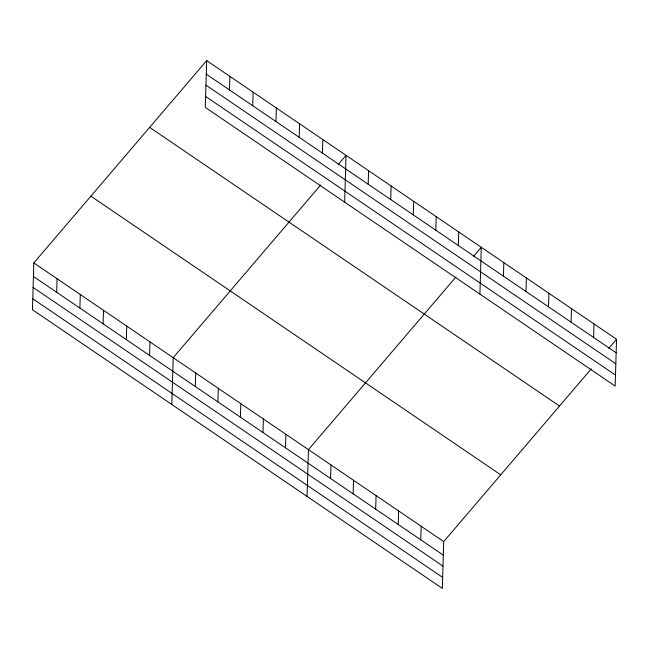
<?xml version="1.0" encoding="UTF-8"?>
<svg xmlns="http://www.w3.org/2000/svg" width="649" height="649" viewBox="0 0 649 649"><rect width="100%" height="100%" fill="white"/><g stroke="black" fill="none" stroke-linecap="round" stroke-linejoin="round"><path stroke-width="0.97" d="M206.682 60.608L205.295 107.41L615.163 386.066L616.55 339.265L206.682 60.608L33.837 262.934L32.45 309.735L442.318 588.392L443.705 541.591L591.271 368.859M56.666 292.261L57.063 278.721M79.892 308.056L80.289 294.516M103.118 323.843L103.516 310.303M126.344 339.638L126.742 326.098M149.57 355.425L149.968 341.885M171.807 404.473L173.194 357.68L320.76 184.941M195.333 386.544L195.738 373.005M217.877 401.869L218.283 388.329M229.503 89.943L229.908 76.404M240.422 417.193L240.82 403.654M252.729 105.73L253.134 92.19M262.967 432.518L263.364 418.978M275.955 121.525L276.36 107.985M285.503 447.851L285.909 434.311M299.181 137.312L299.587 123.772M307.058 496.428L308.453 449.635L456.012 276.904M322.407 153.107L322.813 139.567M330.592 478.5L330.99 464.96M344.651 202.155L346.039 155.354L338.259 164.457M353.137 493.824L353.535 480.284M368.178 184.219L368.583 170.679M375.674 509.149L376.079 495.609M390.722 199.543L391.12 186.003M398.218 524.481L398.624 510.941M413.267 214.876L413.664 201.336M420.763 539.806L421.169 526.266M435.804 230.2L436.209 216.661M458.348 245.525L458.754 231.985M479.903 294.111L481.29 247.31L473.519 256.412M503.437 276.174L503.835 262.634M525.974 291.506L526.38 277.967M548.519 306.831L548.924 293.291M571.063 322.155L571.461 308.616M593.608 337.48L594.005 323.94M608.77 348.375L616.55 339.265M206.277 74.148L616.144 352.805M205.952 85.124L615.82 363.781M205.619 96.433L615.487 375.09M149.643 127.374L559.511 406.031M90.876 196.168L500.744 474.825M33.837 262.934L443.705 541.591M33.44 276.474L443.308 555.13M33.115 287.45L442.983 566.106M32.775 298.759L442.642 577.415"/></g></svg>
